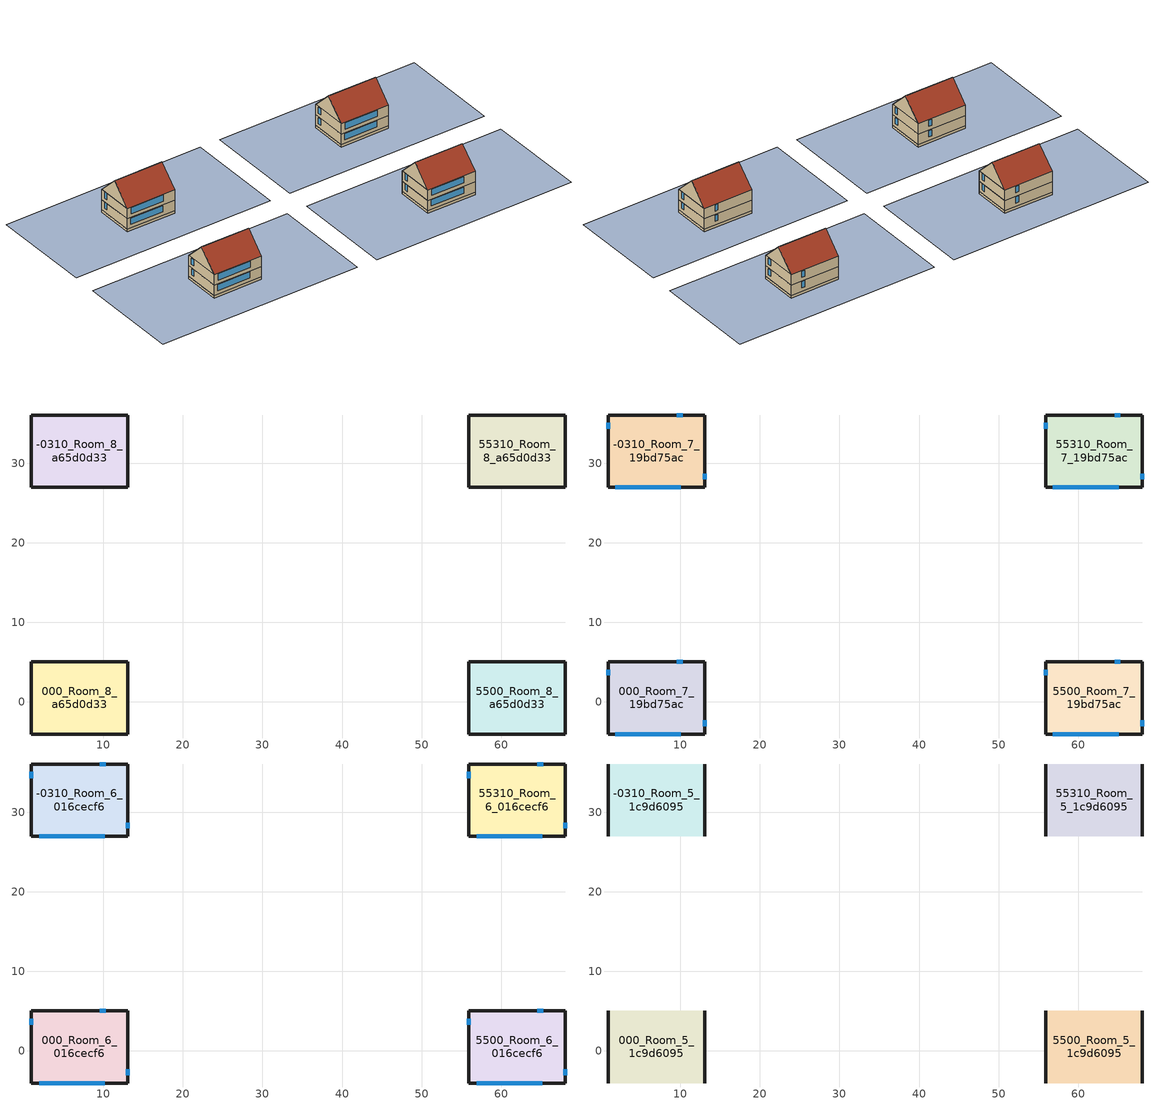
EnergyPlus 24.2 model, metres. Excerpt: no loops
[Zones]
-0310_Room_8_a65d0d33
 floor ground (Generic Ground Slab): 13.07,36.05 13.07,26.95 0.93,26.95 0.93,36.05 z0
 wall outside (Generic Exterior Wall): 0.93,36.05 0.93,26.95 13.07,26.95 13.07,36.05 0.93,36.05 z0:0.61
000_Room_8_a65d0d33
 floor ground (Generic Ground Slab): 13.07,5.05 13.07,-4.05 0.93,-4.05 0.93,5.05 z0
 wall outside (Generic Exterior Wall): 0.93,5.05 0.93,-4.05 13.07,-4.05 13.07,5.05 0.93,5.05 z0:0.61
5500_Room_8_a65d0d33
 floor ground (Generic Ground Slab): 68.07,5.05 68.07,-4.05 55.93,-4.05 55.93,5.05 z0
 wall outside (Generic Exterior Wall): 55.93,5.05 55.93,-4.05 68.07,-4.05 68.07,5.05 55.93,5.05 z0:0.61
55310_Room_8_a65d0d33
 floor ground (Generic Ground Slab): 68.07,36.05 68.07,26.95 55.93,26.95 55.93,36.05 z0
 wall outside (Generic Exterior Wall): 55.93,36.05 55.93,26.95 68.07,26.95 68.07,36.05 55.93,36.05 z0:0.61
-0310_Room_7_19bd75ac
 floor to -0310_Room_8_a65d0d33 (Generic Interior Floor): 13.07,36.05 13.07,26.95 0.93,26.95 0.93,36.05 z0.61
 wall outside (Generic Exterior Wall): 0.93,36.05 0.93,26.95 13.07,26.95 13.07,36.05 0.93,36.05 z0.61:3.2
 window (Generic Double Pane): 0.93,35.05 0.93,34.31 z1.52:3.04; 1.81,26.95 10.08,26.95 / 13.07,27.95 13.07,28.68 / 10.32,36.05 9.58,36.05 z1.52:3.05
000_Room_7_19bd75ac
 floor to 000_Room_8_a65d0d33 (Generic Interior Floor): 13.07,5.05 13.07,-4.05 0.93,-4.05 0.93,5.05 z0.61
 wall outside (Generic Exterior Wall): 0.93,5.05 0.93,-4.05 13.07,-4.05 13.07,5.05 0.93,5.05 z0.61:3.2
 window (Generic Double Pane): 0.93,4.05 0.93,3.31 z1.52:3.04; 1.81,-4.05 10.08,-4.05 / 13.07,-3.05 13.07,-2.32 / 10.32,5.05 9.58,5.05 z1.52:3.05
5500_Room_7_19bd75ac
 floor to 5500_Room_8_a65d0d33 (Generic Interior Floor): 68.07,5.05 68.07,-4.05 55.93,-4.05 55.93,5.05 z0.61
 wall outside (Generic Exterior Wall): 55.93,5.05 55.93,-4.05 68.07,-4.05 68.07,5.05 55.93,5.05 z0.61:3.2
 window (Generic Double Pane): 55.93,4.05 55.93,3.31 z1.52:3.04; 56.81,-4.05 65.08,-4.05 / 68.07,-3.05 68.07,-2.32 / 65.32,5.05 64.58,5.05 z1.52:3.05
55310_Room_7_19bd75ac
 floor to 55310_Room_8_a65d0d33 (Generic Interior Floor): 68.07,36.05 68.07,26.95 55.93,26.95 55.93,36.05 z0.61
 wall outside (Generic Exterior Wall): 55.93,36.05 55.93,26.95 68.07,26.95 68.07,36.05 55.93,36.05 z0.61:3.2
 window (Generic Double Pane): 55.93,35.05 55.93,34.31 z1.52:3.04; 56.81,26.95 65.08,26.95 / 68.07,27.95 68.07,28.68 / 65.32,36.05 64.58,36.05 z1.52:3.05
-0310_Room_6_016cecf6
 floor to -0310_Room_7_19bd75ac (Generic Interior Floor): 13.07,36.05 13.07,26.95 0.93,26.95 0.93,36.05 z3.2
 wall outside (Generic Exterior Wall): 13.07,36.05 0.93,36.05 0.93,26.95 13.07,26.95 13.07,36.05 z3.2:5.79
 window (Generic Double Pane): 10.32,36.05 9.57,36.05 / 0.93,35.05 0.93,34.28 / 1.93,26.95 10.19,26.95 / 13.07,27.95 13.07,28.67 z4.12:5.64
000_Room_6_016cecf6
 floor to 000_Room_7_19bd75ac (Generic Interior Floor): 13.07,5.05 13.07,-4.05 0.93,-4.05 0.93,5.05 z3.2
 wall outside (Generic Exterior Wall): 13.07,5.05 0.93,5.05 0.93,-4.05 13.07,-4.05 13.07,5.05 z3.2:5.79
 window (Generic Double Pane): 10.32,5.05 9.57,5.05 / 0.93,4.05 0.93,3.28 / 1.93,-4.05 10.19,-4.05 / 13.07,-3.05 13.07,-2.33 z4.12:5.64
5500_Room_6_016cecf6
 floor to 5500_Room_7_19bd75ac (Generic Interior Floor): 68.07,5.05 68.07,-4.05 55.93,-4.05 55.93,5.05 z3.2
 wall outside (Generic Exterior Wall): 68.07,5.05 55.93,5.05 55.93,-4.05 68.07,-4.05 68.07,5.05 z3.2:5.79
 window (Generic Double Pane): 65.32,5.05 64.57,5.05 / 55.93,4.05 55.93,3.28 / 56.93,-4.05 65.19,-4.05 / 68.07,-3.05 68.07,-2.33 z4.12:5.64
55310_Room_6_016cecf6
 floor to 55310_Room_7_19bd75ac (Generic Interior Floor): 68.07,36.05 68.07,26.95 55.93,26.95 55.93,36.05 z3.2
 wall outside (Generic Exterior Wall): 68.07,36.05 55.93,36.05 55.93,26.95 68.07,26.95 68.07,36.05 z3.2:5.79
 window (Generic Double Pane): 65.32,36.05 64.57,36.05 / 55.93,35.05 55.93,34.28 / 56.93,26.95 65.19,26.95 / 68.07,27.95 68.07,28.67 z4.12:5.64
-0310_Room_5_1c9d6095
 floor to -0310_Room_6_016cecf6 (Generic Interior Floor): 13.07,36.05 13.07,26.95 0.93,26.95 0.93,36.05 z5.79
 wall outside (Generic Exterior Wall): 13.07,31.5,10.34 13.07,26.95,5.79 13.07,36.05,5.79; 0.93,31.5,10.34 0.93,36.05,5.79 0.93,26.95,5.79
 roof outside (Generic Roof): 0.93,31.5,10.34 0.93,26.95,5.79 13.07,26.95,5.79 13.07,31.5,10.34; 13.07,31.5,10.34 13.07,36.05,5.79 0.93,36.05,5.79 0.93,31.5,10.34
000_Room_5_1c9d6095
 floor to 000_Room_6_016cecf6 (Generic Interior Floor): 13.07,5.05 13.07,-4.05 0.93,-4.05 0.93,5.05 z5.79
 wall outside (Generic Exterior Wall): 13.07,0.5,10.34 13.07,-4.05,5.79 13.07,5.05,5.79; 0.93,0.5,10.34 0.93,5.05,5.79 0.93,-4.05,5.79
 roof outside (Generic Roof): 0.93,0.5,10.34 0.93,-4.05,5.79 13.07,-4.05,5.79 13.07,0.5,10.34; 13.07,0.5,10.34 13.07,5.05,5.79 0.93,5.05,5.79 0.93,0.5,10.34
5500_Room_5_1c9d6095
 floor to 5500_Room_6_016cecf6 (Generic Interior Floor): 68.07,5.05 68.07,-4.05 55.93,-4.05 55.93,5.05 z5.79
 wall outside (Generic Exterior Wall): 68.07,0.5,10.34 68.07,-4.05,5.79 68.07,5.05,5.79; 55.93,0.5,10.34 55.93,5.05,5.79 55.93,-4.05,5.79
 roof outside (Generic Roof): 55.93,0.5,10.34 55.93,-4.05,5.79 68.07,-4.05,5.79 68.07,0.5,10.34; 68.07,0.5,10.34 68.07,5.05,5.79 55.93,5.05,5.79 55.93,0.5,10.34
55310_Room_5_1c9d6095
 floor to 55310_Room_6_016cecf6 (Generic Interior Floor): 68.07,36.05 68.07,26.95 55.93,26.95 55.93,36.05 z5.79
 wall outside (Generic Exterior Wall): 68.07,31.5,10.34 68.07,26.95,5.79 68.07,36.05,5.79; 55.93,31.5,10.34 55.93,36.05,5.79 55.93,26.95,5.79
 roof outside (Generic Roof): 55.93,31.5,10.34 55.93,26.95,5.79 68.07,26.95,5.79 68.07,31.5,10.34; 68.07,31.5,10.34 68.07,36.05,5.79 55.93,36.05,5.79 55.93,31.5,10.34
shading: 12.57,5.05 10.82,5.05 / 67.57,5.05 65.82,5.05 / 67.57,36.05 65.82,36.05 / 12.57,36.05 10.82,36.05 z0.61:2.74; 55.93,31.5,10.34 55.93,26.95,5.79 68.07,26.95,5.79; 0.93,0.5,10.34 13.07,-4.05,5.79 13.07,0.5,10.34; -18,44 -18,19 32,19 32,44 z0; 0.93,31.5,10.34 13.07,26.95,5.79 13.07,31.5,10.34; 55.93,31.5,10.34 68.07,26.95,5.79 68.07,31.5,10.34; 55.93,0.5,10.34 68.07,-4.05,5.79 68.07,0.5,10.34; 0.93,0.5,10.34 0.93,-4.05,5.79 13.07,-4.05,5.79; 0.93,31.5,10.34 0.93,26.95,5.79 13.07,26.95,5.79; 37,44 37,19 87,19 87,44 z0; 55.93,0.5,10.34 55.93,-4.05,5.79 68.07,-4.05,5.79; 37,13 37,-12 87,-12 87,13 z0; -18,13 -18,-12 32,-12 32,13 z0
[Building]
NUs_RC0: North Axis {deg}=0; Terrain=City; Solar Distribution=FullExteriorWithReflections
[Site:Location]
Site 1: Latitude {deg}=0; Longitude {deg}=0; Time Zone {hr}=0; Elevation {m}=0
[Site:WaterMainsTemperature]
Calculation Method=CorrelationFromWeatherFile
[SizingPeriod:DesignDay] Day of Month=21; Dry-Bulb Temperature Range Modifier Type=DefaultMultipliers; Barometric Pressure {Pa}=100893; Rain Indicator=No; Snow Indicator=No; Daylight Saving Time Indicator=No; Begin Environment Reset Mode=FullResetAtBeginEnvironment
Name | Month | Day Type | Maximum Dry-Bulb Temperature {C} | Daily Dry-Bulb Temperature Range {deltaC} | Humidity Condition Type | Wetbulb or DewPoint at Maximum Dry-Bulb {C} | Wind Speed {m/s} | Wind Direction {deg} | Solar Model Indicator | Enthalpy at Maximum Dry-Bulb {J/kg} | Sky Clearness
Montreal Intl AP Ann Clg .4% Condns DB=>MWB | 7 | SummerDesignDay | 30.3 | 10.1 | Wetbulb | 22.1 | 5.4 | 230 | ASHRAETau2017
Montreal Intl AP Ann Clg .4% Condns DP=>MDB | 7 | SummerDesignDay | 26.1 | 8.8 | Dewpoint | 21.8 | 5.4 | 230 | ASHRAETau2017
Montreal Intl AP Ann Clg .4% Condns Enth=>MDB | 7 | SummerDesignDay | 28.1 | 8.8 | Enthalpy |  | 5.4 | 230 | ASHRAETau2017 | 70000
Montreal Intl AP Ann Clg .4% Condns WB=>MDB | 7 | SummerDesignDay | 28.2 | 8.8 | Wetbulb | 23.4 | 5.4 | 230 | ASHRAETau2017
Montreal Intl AP Ann Htg 99.6% Condns DB | 1 | WinterDesignDay | -22.9 | 0 | Wetbulb | -22.9 | 4.3 | 260 | ASHRAEClearSky |  | 0
Montreal Intl AP Ann Htg Wind 99.6% Condns WS=>MCDB | 1 | WinterDesignDay | -3.7 | 0 | Wetbulb | -3.7 | 13.3 | 260 | ASHRAEClearSky |  | 0
Montreal Intl AP Ann Hum_n 99.6% Condns DP=>MCDB | 1 | WinterDesignDay | -22.1 | 0 | Dewpoint | -29.5 | 4.3 | 260 | ASHRAEClearSky |  | 0
Montreal Intl AP April .4% Condns DB=>MCWB | 4 | SummerDesignDay | 24.2 | 9.2 | Wetbulb | 15.7 | 4.7 | 230 | ASHRAETau2017
Montreal Intl AP April .4% Condns WB=>MCDB | 4 | SummerDesignDay | 22.5 | 9.2 | Wetbulb | 16.8 | 4.7 | 230 | ASHRAETau2017
Montreal Intl AP August .4% Condns DB=>MCWB | 8 | SummerDesignDay | 31.4 | 8.9 | Wetbulb | 22.9 | 3.6 | 230 | ASHRAETau2017
Montreal Intl AP August .4% Condns WB=>MCDB | 8 | SummerDesignDay | 29.8 | 8.9 | Wetbulb | 24.1 | 3.6 | 230 | ASHRAETau2017
Montreal Intl AP December .4% Condns DB=>MCWB | 12 | SummerDesignDay | 10.7 | 6.5 | Wetbulb | 9.3 | 4.5 | 230 | ASHRAETau2017
Montreal Intl AP December .4% Condns WB=>MCDB | 12 | SummerDesignDay | 10.6 | 6.5 | Wetbulb | 9.4 | 4.5 | 230 | ASHRAETau2017
Montreal Intl AP February .4% Condns DB=>MCWB | 2 | SummerDesignDay | 7.2 | 7.9 | Wetbulb | 4.9 | 4.6 | 230 | ASHRAETau2017
Montreal Intl AP February .4% Condns WB=>MCDB | 2 | SummerDesignDay | 7.1 | 7.9 | Wetbulb | 5.6 | 4.6 | 230 | ASHRAETau2017
Montreal Intl AP January .4% Condns DB=>MCWB | 1 | SummerDesignDay | 8 | 7.6 | Wetbulb | 7.3 | 4.7 | 230 | ASHRAETau2017
Montreal Intl AP January .4% Condns WB=>MCDB | 1 | SummerDesignDay | 7.8 | 7.6 | Wetbulb | 7.3 | 4.7 | 230 | ASHRAETau2017
Montreal Intl AP July .4% Condns DB=>MCWB | 7 | SummerDesignDay | 32.3 | 8.8 | Wetbulb | 23.5 | 3.8 | 230 | ASHRAETau2017
Montreal Intl AP July .4% Condns WB=>MCDB | 7 | SummerDesignDay | 30.8 | 8.8 | Wetbulb | 25.1 | 3.8 | 230 | ASHRAETau2017
Montreal Intl AP June .4% Condns DB=>MCWB | 6 | SummerDesignDay | 31.6 | 9.2 | Wetbulb | 22.7 | 3.9 | 230 | ASHRAETau2017
Montreal Intl AP June .4% Condns WB=>MCDB | 6 | SummerDesignDay | 29.5 | 9.2 | Wetbulb | 24.1 | 3.9 | 230 | ASHRAETau2017
Montreal Intl AP March .4% Condns DB=>MCWB | 3 | SummerDesignDay | 15.6 | 7.9 | Wetbulb | 9.8 | 4.5 | 230 | ASHRAETau2017
Montreal Intl AP March .4% Condns WB=>MCDB | 3 | SummerDesignDay | 14.6 | 7.9 | Wetbulb | 11.7 | 4.5 | 230 | ASHRAETau2017
Montreal Intl AP May .4% Condns DB=>MCWB | 5 | SummerDesignDay | 29 | 9.9 | Wetbulb | 19 | 4.3 | 230 | ASHRAETau2017
Montreal Intl AP May .4% Condns WB=>MCDB | 5 | SummerDesignDay | 26.8 | 9.9 | Wetbulb | 21 | 4.3 | 230 | ASHRAETau2017
Montreal Intl AP November .4% Condns DB=>MCWB | 11 | SummerDesignDay | 16.7 | 6.8 | Wetbulb | 13.7 | 4.4 | 230 | ASHRAETau2017
Montreal Intl AP November .4% Condns WB=>MCDB | 11 | SummerDesignDay | 15.9 | 6.8 | Wetbulb | 14.5 | 4.4 | 230 | ASHRAETau2017
Montreal Intl AP October .4% Condns DB=>MCWB | 10 | SummerDesignDay | 23.8 | 7.7 | Wetbulb | 17.5 | 4.2 | 230 | ASHRAETau2017
Montreal Intl AP October .4% Condns WB=>MCDB | 10 | SummerDesignDay | 22.5 | 7.7 | Wetbulb | 19.2 | 4.2 | 230 | ASHRAETau2017
Montreal Intl AP September .4% Condns DB=>MCWB | 9 | SummerDesignDay | 30.3 | 9.1 | Wetbulb | 22.4 | 3.7 | 230 | ASHRAETau2017
Montreal Intl AP September .4% Condns WB=>MCDB | 9 | SummerDesignDay | 27.9 | 9.1 | Wetbulb | 23.3 | 3.7 | 230 | ASHRAETau2017
[Material] Thermal Absorptance=0.9
Name | Roughness | Thickness {m} | Conductivity {W/m-K} | Density {kg/m3} | Specific Heat {J/kg-K} | Solar Absorptance | Visible Absorptance
Generic 50mm Insulation | MediumRough | 0.05 | 0.03 | 43 | 1210 | 0.7 | 0.7
Generic Acoustic Tile | MediumSmooth | 0.02 | 0.06 | 368 | 590 | 0.2 | 0.2
Generic Brick | MediumRough | 0.1 | 0.9 | 1920 | 790 | 0.65 | 0.65
Generic Ceiling Air Gap | Smooth | 0.1 | 0.556 | 1.28 | 1000 | 0.7 | 0.7
Generic Gypsum Board | MediumSmooth | 0.0127 | 0.16 | 800 | 1090 | 0.5 | 0.5
Generic HW Concrete | MediumRough | 0.2 | 1.95 | 2240 | 900 | 0.8 | 0.8
Generic LW Concrete | MediumRough | 0.1 | 0.53 | 1280 | 840 | 0.8 | 0.8
Generic Roof Membrane | MediumRough | 0.01 | 0.16 | 1120 | 1460 | 0.65 | 0.65
Generic Wall Air Gap | Smooth | 0.1 | 0.667 | 1.28 | 1000 | 0.7 | 0.7
Std Wood 6inch | MediumSmooth | 0.15 | 0.12 | 540 | 1210 | 0.7 | 0.7
[WindowMaterial:Gas]
Generic Window Air Gap: Gas Type=Air; Thickness {m}=0.0127
[WindowMaterial:Glazing] Optical Data Type=SpectralAverage; Thickness {m}=0.006; Infrared Transmittance at Normal Incidence=0; Front Side Infrared Hemispherical Emissivity=0.84; Conductivity {W/m-K}=1; Dirt Correction Factor for Solar and Visible Transmittance=1; Solar Diffusing=No
Name | Solar Transmittance at Normal Incidence | Front Side Solar Reflectance at Normal Incidence | Back Side Solar Reflectance at Normal Incidence | Visible Transmittance at Normal Incidence | Front Side Visible Reflectance at Normal Incidence | Back Side Visible Reflectance at Normal Incidence | Back Side Infrared Hemispherical Emissivity
Generic Clear Glass | 0.77 | 0.07 | 0.07 | 0.88 | 0.08 | 0.08 | 0.84
Generic Low-e Glass | 0.45 | 0.36 | 0.36 | 0.71 | 0.21 | 0.21 | 0.047
[Construction]
Generic Double Pane: Generic Low-e Glass, Generic Window Air Gap, Generic Clear Glass
Generic Exterior Wall: Generic Brick, Generic LW Concrete, Generic 50mm Insulation, Generic Wall Air Gap, Generic Gypsum Board
Generic Ground Slab: Generic 50mm Insulation, Generic HW Concrete
Generic Interior Floor: Generic Acoustic Tile, Generic Ceiling Air Gap, Generic LW Concrete
Generic Roof: Generic Roof Membrane, Generic 50mm Insulation, Generic LW Concrete, Generic Ceiling Air Gap, Generic Acoustic Tile
InteriorFurnishings: Std Wood 6inch
[ShadingProperty:Reflectance] Diffuse Solar Reflectance of Unglazed Part of Shading Surface=0.3; Diffuse Visible Reflectance of Unglazed Part of Shading Surface=0.3; Fraction of Shading Surface That Is Glazed=0
Name | Shading Surface
 | Door_1205e552
 | Door_63f57c42
 | Door_ab17cdcb
 | Door_eff22a41
[Zone] Multiplier=1
Name | Ceiling Height {m} | Volume {m3} | Part of Total Floor Area
-0310_Room_5_1c9d6095; 000_Room_5_1c9d6095; 5500_Room_5_1c9d6095; 55310_Room_5_1c9d6095 | 4.54991 | 251.175 | No
-0310_Room_6_016cecf6; -0310_Room_7_19bd75ac; 000_Room_6_016cecf6; 000_Room_7_19bd75ac; 5500_Room_6_016cecf6; 5500_Room_7_19bd75ac; 55310_Room_6_016cecf6; 55310_Room_7_19bd75ac | 2.59146 | 286.121 | Yes
-0310_Room_8_a65d0d33; 000_Room_8_a65d0d33; 5500_Room_8_a65d0d33; 55310_Room_8_a65d0d33 | 0.609756 | 67.3225 | No
[Space]
Name | Zone | Volume {m3} | Space Type
-0310_Room_5_1c9d6095_Space | -0310_Room_5_1c9d6095 | 251.175
-0310_Room_6_016cecf6_Space | -0310_Room_6_016cecf6 | 286.121 | ProgramType_5ef08215
-0310_Room_7_19bd75ac_Space | -0310_Room_7_19bd75ac | 286.121 | ProgramType_5ef08215
-0310_Room_8_a65d0d33_Space | -0310_Room_8_a65d0d33 | 67.3225
000_Room_5_1c9d6095_Space | 000_Room_5_1c9d6095 | 251.175
000_Room_6_016cecf6_Space | 000_Room_6_016cecf6 | 286.121 | ProgramType_5ef08215
000_Room_7_19bd75ac_Space | 000_Room_7_19bd75ac | 286.121 | ProgramType_5ef08215
000_Room_8_a65d0d33_Space | 000_Room_8_a65d0d33 | 67.3225
5500_Room_5_1c9d6095_Space | 5500_Room_5_1c9d6095 | 251.175
5500_Room_6_016cecf6_Space | 5500_Room_6_016cecf6 | 286.121 | ProgramType_5ef08215
5500_Room_7_19bd75ac_Space | 5500_Room_7_19bd75ac | 286.121 | ProgramType_5ef08215
5500_Room_8_a65d0d33_Space | 5500_Room_8_a65d0d33 | 67.3225
55310_Room_5_1c9d6095_Space | 55310_Room_5_1c9d6095 | 251.175
55310_Room_6_016cecf6_Space | 55310_Room_6_016cecf6 | 286.121 | ProgramType_5ef08215
55310_Room_7_19bd75ac_Space | 55310_Room_7_19bd75ac | 286.121 | ProgramType_5ef08215
55310_Room_8_a65d0d33_Space | 55310_Room_8_a65d0d33 | 67.3225
[OtherEquipment] Fuel Type=Electricity; Schedule=ExteriorLight; Design Level Calculation Method=EquipmentLevel; Design Level {W}=47.3411; Fraction Latent=0; Fraction Radiant=0; Fraction Lost=0
Name | Zone or ZoneList or Space or SpaceList
Process_daa47cf0..Room_5_1c9d6095..-0310_Room_5_1c9d6095 | -0310_Room_5_1c9d6095_Space
Process_05d4eba9..Room_6_016cecf6..-0310_Room_6_016cecf6 | -0310_Room_6_016cecf6_Space
Process_25249c6c..Room_7_19bd75ac..-0310_Room_7_19bd75ac | -0310_Room_7_19bd75ac_Space
Process_8f90badd..Room_8_a65d0d33..-0310_Room_8_a65d0d33 | -0310_Room_8_a65d0d33_Space
Process_daa47cf0..Room_5_1c9d6095..000_Room_5_1c9d6095 | 000_Room_5_1c9d6095_Space
Process_05d4eba9..Room_6_016cecf6..000_Room_6_016cecf6 | 000_Room_6_016cecf6_Space
Process_25249c6c..Room_7_19bd75ac..000_Room_7_19bd75ac | 000_Room_7_19bd75ac_Space
Process_8f90badd..Room_8_a65d0d33..000_Room_8_a65d0d33 | 000_Room_8_a65d0d33_Space
Process_daa47cf0..Room_5_1c9d6095..5500_Room_5_1c9d6095 | 5500_Room_5_1c9d6095_Space
Process_05d4eba9..Room_6_016cecf6..5500_Room_6_016cecf6 | 5500_Room_6_016cecf6_Space
Process_25249c6c..Room_7_19bd75ac..5500_Room_7_19bd75ac | 5500_Room_7_19bd75ac_Space
Process_8f90badd..Room_8_a65d0d33..5500_Room_8_a65d0d33 | 5500_Room_8_a65d0d33_Space
Process_daa47cf0..Room_5_1c9d6095..55310_Room_5_1c9d6095 | 55310_Room_5_1c9d6095_Space
Process_05d4eba9..Room_6_016cecf6..55310_Room_6_016cecf6 | 55310_Room_6_016cecf6_Space
Process_25249c6c..Room_7_19bd75ac..55310_Room_7_19bd75ac | 55310_Room_7_19bd75ac_Space
Process_8f90badd..Room_8_a65d0d33..55310_Room_8_a65d0d33 | 55310_Room_8_a65d0d33_Space
[ZoneInfiltration:DesignFlowRate] Schedule=Always On; Design Flow Rate Calculation Method=Flow/ExteriorArea; Constant Term Coefficient=1; Temperature Term Coefficient=0; Velocity Term Coefficient=0
Name | Zone or ZoneList or Space or SpaceList | Flow Rate per Exterior Surface Area {m3/s-m2}
Infiltration_3b73e017..-0310_Room_5_1c9d6095 | -0310_Room_5_1c9d6095_Space | 0.0001
Infiltration_1932ffad | ProgramType_5ef08215 | 7.22208e-05
Infiltration_475a22ba..-0310_Room_8_a65d0d33 | -0310_Room_8_a65d0d33_Space | 7.2e-05
Infiltration_3b73e017..000_Room_5_1c9d6095 | 000_Room_5_1c9d6095_Space | 0.0001
Infiltration_475a22ba..000_Room_8_a65d0d33 | 000_Room_8_a65d0d33_Space | 7.2e-05
Infiltration_3b73e017..5500_Room_5_1c9d6095 | 5500_Room_5_1c9d6095_Space | 0.0001
Infiltration_475a22ba..5500_Room_8_a65d0d33 | 5500_Room_8_a65d0d33_Space | 7.2e-05
Infiltration_3b73e017..55310_Room_5_1c9d6095 | 55310_Room_5_1c9d6095_Space | 0.0001
Infiltration_475a22ba..55310_Room_8_a65d0d33 | 55310_Room_8_a65d0d33_Space | 7.2e-05
[SpaceList]
ProgramType_5ef08215: 000_Room_6_016cecf6_Space, 55310_Room_6_016cecf6_Space, 000_Room_7_19bd75ac_Space, -0310_Room_6_016cecf6_Space, -0310_Room_7_19bd75ac_Space, 5500_Room_6_016cecf6_Space, 5500_Room_7_19bd75ac_Space, 55310_Room_7_19bd75ac_Space
[Lights]
MidriseApartment Apartment Light: Zone or ZoneList or Space or SpaceList=ProgramType_5ef08215; Schedule=MidriseApartment Apartment Light; Design Level Calculation Method=Watts/Area; Watts per Floor Area {W/m2}=0.98; Return Air Fraction=0; Fraction Radiant=0.2; Fraction Visible=0.6; Fraction Replaceable=1
[People]
People_ee5f054d: Zone or ZoneList or Space or SpaceList=ProgramType_5ef08215; Number of People Schedule=17_OccupancyDay; Number of People Calculation Method=People/Area; People per Floor Area {person/m2}=0.0271717; Fraction Radiant=0.3; Activity Level Schedule=DEER Activity 117W/person
[ElectricEquipment]
Equipment_1be94bf5: Zone or ZoneList or Space or SpaceList=ProgramType_5ef08215; Schedule=INTERMITTENT; Design Level Calculation Method=Watts/Area; Watts per Floor Area {W/m2}=4.52862; Fraction Latent=0; Fraction Radiant=0.3; Fraction Lost=0
[InternalMass] Construction=InteriorFurnishings; Surface Area {m2}=9.895
Name | Zone or ZoneList | Space or SpaceList
Internal Mass 3::-0310_Room_6_016cecf6 | -0310_Room_6_016cecf6 | -0310_Room_6_016cecf6_Space
Internal Mass 4::-0310_Room_7_19bd75ac | -0310_Room_7_19bd75ac | -0310_Room_7_19bd75ac_Space
Internal Mass 3::000_Room_6_016cecf6 | 000_Room_6_016cecf6 | 000_Room_6_016cecf6_Space
Internal Mass 4::000_Room_7_19bd75ac | 000_Room_7_19bd75ac | 000_Room_7_19bd75ac_Space
Internal Mass 3::5500_Room_6_016cecf6 | 5500_Room_6_016cecf6 | 5500_Room_6_016cecf6_Space
Internal Mass 4::5500_Room_7_19bd75ac | 5500_Room_7_19bd75ac | 5500_Room_7_19bd75ac_Space
Internal Mass 3::55310_Room_6_016cecf6 | 55310_Room_6_016cecf6 | 55310_Room_6_016cecf6_Space
Internal Mass 4::55310_Room_7_19bd75ac | 55310_Room_7_19bd75ac | 55310_Room_7_19bd75ac_Space
[ZoneVentilation:WindandStackOpenArea] Opening Area Fraction Schedule=VentingSched; Opening Effectiveness=0; Discharge Coefficient for Opening=0.45; Minimum Indoor Temperature {C}=23; Maximum Indoor Temperature {C}=25; Delta Temperature {deltaC}=0.5; Minimum Outdoor Temperature {C}=-32; Maximum Outdoor Temperature {C}=33; Maximum Wind Speed {m/s}=40
Name | Zone or Space | Opening Area {m2} | Effective Angle {deg} | Height Difference {m}
-0310_Aperture_2277c6f9_Opening | -0310_Room_6_016cecf6 | 0.461705 | 0 | 1.52439
-0310_Aperture_b5bbc7c3_Opening | -0310_Room_6_016cecf6 | 0.467802 | 270 | 1.52439
-0310_Aperture_a1effa7d_Opening | -0310_Room_6_016cecf6 | 5.03488 | 180 | 1.52439
-0310_Aperture_1497ae42_Opening | -0310_Room_6_016cecf6 | 0.440085 | 90 | 1.52439
-0310_Aperture_255a28b1_Opening | -0310_Room_7_19bd75ac | 0.450724 | 270 | 1.5201
-0310_Aperture_0537d29a_Opening | -0310_Room_7_19bd75ac | 5.04097 | 180 | 1.52439
-0310_Aperture_d3722bd6_Opening | -0310_Room_7_19bd75ac | 0.447965 | 90 | 1.52439
-0310_Aperture_5cc322c9_Opening | -0310_Room_7_19bd75ac | 0.455607 | 0 | 1.52439
000_Aperture_2277c6f9_Opening | 000_Room_6_016cecf6 | 0.461705 | 0 | 1.52439
000_Aperture_b5bbc7c3_Opening | 000_Room_6_016cecf6 | 0.467802 | 270 | 1.52439
000_Aperture_a1effa7d_Opening | 000_Room_6_016cecf6 | 5.03488 | 180 | 1.52439
000_Aperture_1497ae42_Opening | 000_Room_6_016cecf6 | 0.440085 | 90 | 1.52439
000_Aperture_255a28b1_Opening | 000_Room_7_19bd75ac | 0.450724 | 270 | 1.5201
000_Aperture_0537d29a_Opening | 000_Room_7_19bd75ac | 5.04097 | 180 | 1.52439
000_Aperture_d3722bd6_Opening | 000_Room_7_19bd75ac | 0.447965 | 90 | 1.52439
000_Aperture_5cc322c9_Opening | 000_Room_7_19bd75ac | 0.455607 | 0 | 1.52439
5500_Aperture_2277c6f9_Opening | 5500_Room_6_016cecf6 | 0.461705 | 0 | 1.52439
5500_Aperture_b5bbc7c3_Opening | 5500_Room_6_016cecf6 | 0.467802 | 270 | 1.52439
5500_Aperture_a1effa7d_Opening | 5500_Room_6_016cecf6 | 5.03488 | 180 | 1.52439
5500_Aperture_1497ae42_Opening | 5500_Room_6_016cecf6 | 0.440085 | 90 | 1.52439
5500_Aperture_255a28b1_Opening | 5500_Room_7_19bd75ac | 0.450724 | 270 | 1.5201
5500_Aperture_0537d29a_Opening | 5500_Room_7_19bd75ac | 5.04097 | 180 | 1.52439
5500_Aperture_d3722bd6_Opening | 5500_Room_7_19bd75ac | 0.447965 | 90 | 1.52439
5500_Aperture_5cc322c9_Opening | 5500_Room_7_19bd75ac | 0.455607 | 0 | 1.52439
55310_Aperture_2277c6f9_Opening | 55310_Room_6_016cecf6 | 0.461705 | 0 | 1.52439
55310_Aperture_b5bbc7c3_Opening | 55310_Room_6_016cecf6 | 0.467802 | 270 | 1.52439
55310_Aperture_a1effa7d_Opening | 55310_Room_6_016cecf6 | 5.03488 | 180 | 1.52439
55310_Aperture_1497ae42_Opening | 55310_Room_6_016cecf6 | 0.440085 | 90 | 1.52439
55310_Aperture_255a28b1_Opening | 55310_Room_7_19bd75ac | 0.450724 | 270 | 1.5201
55310_Aperture_0537d29a_Opening | 55310_Room_7_19bd75ac | 5.04097 | 180 | 1.52439
55310_Aperture_d3722bd6_Opening | 55310_Room_7_19bd75ac | 0.447965 | 90 | 1.52439
55310_Aperture_5cc322c9_Opening | 55310_Room_7_19bd75ac | 0.455607 | 0 | 1.52439
[AvailabilityManager:NightCycle] Applicability Schedule=Always On Discrete; Fan Schedule=Building HVAC Always Available; Control Type=CycleOnAny; Thermostat Tolerance {deltaC}=1; Cycling Run Time Control Type=FixedRunTime; Cycling Run Time {s}=1800
Availability Manager Night Cycle 1; Availability Manager Night Cycle 2; Availability Manager Night Cycle 3; Availability Manager Night Cycle 4; Availability Manager Night Cycle 5; Availability Manager Night Cycle 6; Availability Manager Night Cycle 7; Availability Manager Night Cycle 8
[Generator:PVWatts] DC System Capacity {W}=7280; Module Type=Standard; Array Type=FixedOpenRack; System Losses=0.1; Array Geometry Type=Surface; Ground Coverage Ratio=0.4
Name | Surface
Photovoltaic Array 17..Shade_87c528f7 | Shade_87c528f7
Photovoltaic Array 17..Shade_410c6bcd | Shade_410c6bcd
Photovoltaic Array 17..Shade_903f73fe | Shade_903f73fe
Photovoltaic Array 17..Shade_7ca4c389 | Shade_7ca4c389
Photovoltaic Array 17..Shade_a5d481ae | Shade_a5d481ae
Photovoltaic Array 17..Shade_2054881a | Shade_2054881a
Photovoltaic Array 17..Shade_8987c087 | Shade_8987c087
Photovoltaic Array 17..Shade_c1828906 | Shade_c1828906
[ElectricLoadCenter:Inverter:PVWatts]
Electric Load Center Inverter PVWatts 1: DC to AC Size Ratio=1.1; Inverter Efficiency=0.96
[ElectricLoadCenter:Distribution]
Model Load Center Distribution: Generator List=Model Load Center Distribution Generators; Generator Operation Scheme Type=Baseload; Electrical Buss Type=DirectCurrentWithInverter; Inverter=Electric Load Center Inverter PVWatts 1
[ElectricLoadCenter:Generators]
Model Load Center Distribution Generators: Generator Name 1=Photovoltaic Array 17..Shade_87c528f7; Generator Object Type 1=Generator:PVWatts; Generator Rated Electric Power Output 1 {W}=7280; Generator Name 2=Photovoltaic Array 17..Shade_410c6bcd; Generator Object Type 2=Generator:PVWatts; Generator Rated Electric Power Output 2 {W}=7280; Generator Name 3=Photovoltaic Array 17..Shade_903f73fe; Generator Object Type 3=Generator:PVWatts; Generator Rated Electric Power Output 3 {W}=7280; Generator Name 4=Photovoltaic Array 17..Shade_7ca4c389; Generator Object Type 4=Generator:PVWatts; Generator Rated Electric Power Output 4 {W}=7280; Generator Name 5=Photovoltaic Array 17..Shade_a5d481ae; Generator Object Type 5=Generator:PVWatts; Generator Rated Electric Power Output 5 {W}=7280; Generator Name 6=Photovoltaic Array 17..Shade_2054881a; Generator Object Type 6=Generator:PVWatts; Generator Rated Electric Power Output 6 {W}=7280; Generator Name 7=Photovoltaic Array 17..Shade_8987c087; Generator Object Type 7=Generator:PVWatts; Generator Rated Electric Power Output 7 {W}=7280; Generator Name 8=Photovoltaic Array 17..Shade_c1828906; Generator Object Type 8=Generator:PVWatts; Generator Rated Electric Power Output 8 {W}=7280
[Schedule:Day:Interval]
ExteriorLight_Sunday; {7f1b25da-0e54-417e-a6e5-0f14d6123a6d}; {56cf4e4b-6e41-404b-8f7b-d70852b2029e}; {c7e4533c-00a8-4659-b538-770fabb8fa86}: No, 18:00, 0, 24:00, 1
MidriseApartment Apartment Light_Default; {b40c8870-9635-4b1b-885f-8dd532f50794}; {c15a7d4d-dd4b-45d7-89a1-5e1f8665a47b}: No, 04:00, 0.067, 05:00, 0.187, 06:00, 0.394, 07:00, 0.44, 08:00, 0.393, 09:00, 0.172, 15:00, 0.119, 16:00, 0.206, 17:00, 0.439, 18:00, 0.616, 19:00, 0.829, 20:00, 0.986, 21:00, 1, 22:00, 0.692, 23:00, 0.384, 24:00, 0.16
17_OccupancyDay_Sunday; {4da7ecfc-b172-4fc9-8d4e-af45db05d701}; {2b4d548b-f482-46df-90cf-7e533dbf93a9}; {d044e7b0-7d96-4dbf-9d7e-260d56e59dfc}: No, 07:00, 1, 08:00, 0.88, 09:00, 0.4, 12:00, 0.25, 14:00, 0.26, 15:00, 0.25, 16:00, 0.26, 17:00, 0.29, 18:00, 0.55, 21:00, 0.89, 24:00, 1
DEER Activity 117W/person_Default; {d0dc3ebf-3c7a-4f2e-bf9c-02939637aceb}; {25a3f61c-29be-46fb-b43c-f7dc0ee7ae9d}: No, 24:00, 117
INTERMITTENT_Day Schedule: No, 08:00, 0, 18:00, 1, 24:00, 0
noSummer_Day Schedule: No, 24:00, 0
{34889428-c3f1-4c43-815d-589e2b8e0ed7}; Always On_Day Schedule; Schedule Day 1: No, 24:00, 1
[Schedule:Week:Daily]
ExteriorLight Week Rule - Jan1-Dec31: ExteriorLight_Sunday, ExteriorLight_Sunday, ExteriorLight_Sunday, ExteriorLight_Sunday, ExteriorLight_Sunday, ExteriorLight_Sunday, ExteriorLight_Sunday, {c7e4533c-00a8-4659-b538-770fabb8fa86}, {7f1b25da-0e54-417e-a6e5-0f14d6123a6d}, {56cf4e4b-6e41-404b-8f7b-d70852b2029e}, ExteriorLight_Sunday, ExteriorLight_Sunday
MidriseApartment Apartment Light Week Rule - Jan1-Dec31: MidriseApartment Apartment Light_Default, MidriseApartment Apartment Light_Default, MidriseApartment Apartment Light_Default, MidriseApartment Apartment Light_Default, MidriseApartment Apartment Light_Default, MidriseApartment Apartment Light_Default, MidriseApartment Apartment Light_Default, MidriseApartment Apartment Light_Default, {b40c8870-9635-4b1b-885f-8dd532f50794}, {c15a7d4d-dd4b-45d7-89a1-5e1f8665a47b}, MidriseApartment Apartment Light_Default, MidriseApartment Apartment Light_Default
17_OccupancyDay Week Rule - Jan1-Dec31: 17_OccupancyDay_Sunday, 17_OccupancyDay_Sunday, 17_OccupancyDay_Sunday, 17_OccupancyDay_Sunday, 17_OccupancyDay_Sunday, 17_OccupancyDay_Sunday, 17_OccupancyDay_Sunday, {d044e7b0-7d96-4dbf-9d7e-260d56e59dfc}, {4da7ecfc-b172-4fc9-8d4e-af45db05d701}, {2b4d548b-f482-46df-90cf-7e533dbf93a9}, 17_OccupancyDay_Sunday, 17_OccupancyDay_Sunday
DEER Activity 117W/person Week Rule - Jan1-Dec31: DEER Activity 117W/person_Default, DEER Activity 117W/person_Default, DEER Activity 117W/person_Default, DEER Activity 117W/person_Default, DEER Activity 117W/person_Default, DEER Activity 117W/person_Default, DEER Activity 117W/person_Default, DEER Activity 117W/person_Default, {d0dc3ebf-3c7a-4f2e-bf9c-02939637aceb}, {25a3f61c-29be-46fb-b43c-f7dc0ee7ae9d}, DEER Activity 117W/person_Default, DEER Activity 117W/person_Default
INTERMITTENT Week Rule - Jan1-Dec31: INTERMITTENT_Day Schedule, INTERMITTENT_Day Schedule, INTERMITTENT_Day Schedule, INTERMITTENT_Day Schedule, INTERMITTENT_Day Schedule, INTERMITTENT_Day Schedule, INTERMITTENT_Day Schedule, INTERMITTENT_Day Schedule, INTERMITTENT_Day Schedule, INTERMITTENT_Day Schedule, INTERMITTENT_Day Schedule, INTERMITTENT_Day Schedule
VentingSched Week Rule - Jan1-Jun24; VentingSched Week Rule - Oct1-Dec31: noSummer_Day Schedule, noSummer_Day Schedule, noSummer_Day Schedule, noSummer_Day Schedule, noSummer_Day Schedule, noSummer_Day Schedule, noSummer_Day Schedule, noSummer_Day Schedule, noSummer_Day Schedule, noSummer_Day Schedule, noSummer_Day Schedule, noSummer_Day Schedule
VentingSched Week Rule - Jun25-Jul1: noSummer_Day Schedule, noSummer_Day Schedule, noSummer_Day Schedule, noSummer_Day Schedule, noSummer_Day Schedule, {34889428-c3f1-4c43-815d-589e2b8e0ed7}, {34889428-c3f1-4c43-815d-589e2b8e0ed7}, noSummer_Day Schedule, noSummer_Day Schedule, noSummer_Day Schedule, noSummer_Day Schedule, noSummer_Day Schedule
VentingSched Week Rule - Jul2-Sep30: {34889428-c3f1-4c43-815d-589e2b8e0ed7}, {34889428-c3f1-4c43-815d-589e2b8e0ed7}, {34889428-c3f1-4c43-815d-589e2b8e0ed7}, {34889428-c3f1-4c43-815d-589e2b8e0ed7}, {34889428-c3f1-4c43-815d-589e2b8e0ed7}, {34889428-c3f1-4c43-815d-589e2b8e0ed7}, {34889428-c3f1-4c43-815d-589e2b8e0ed7}, noSummer_Day Schedule, noSummer_Day Schedule, noSummer_Day Schedule, noSummer_Day Schedule, noSummer_Day Schedule
Always On Week Rule - Jan1-Dec31: Always On_Day Schedule, Always On_Day Schedule, Always On_Day Schedule, Always On_Day Schedule, Always On_Day Schedule, Always On_Day Schedule, Always On_Day Schedule, Always On_Day Schedule, Always On_Day Schedule, Always On_Day Schedule, Always On_Day Schedule, Always On_Day Schedule
Building HVAC Always Available Week Rule - Jan1-Dec31: Schedule Day 1, Schedule Day 1, Schedule Day 1, Schedule Day 1, Schedule Day 1, Schedule Day 1, Schedule Day 1, Schedule Day 1, Schedule Day 1, Schedule Day 1, Schedule Day 1, Schedule Day 1
[Schedule:Year]
ExteriorLight: ExteriorLight Week Rule - Jan1-Dec31, 1, 1, 12, 31
MidriseApartment Apartment Light: MidriseApartment Apartment Light Week Rule - Jan1-Dec31, 1, 1, 12, 31
17_OccupancyDay: 17_OccupancyDay Week Rule - Jan1-Dec31, 1, 1, 12, 31
DEER Activity 117W/person: DEER Activity 117W/person Week Rule - Jan1-Dec31, 1, 1, 12, 31
INTERMITTENT: INTERMITTENT Week Rule - Jan1-Dec31, 1, 1, 12, 31
VentingSched: VentingSched Week Rule - Jan1-Jun24, 1, 1, 6, 24, VentingSched Week Rule - Jun25-Jul1, 6, 25, 7, 1, VentingSched Week Rule - Jul2-Sep30, 7, 2, 9, 30, VentingSched Week Rule - Oct1-Dec31, 10, 1, 12, 31
Always On: Always On Week Rule - Jan1-Dec31, 1, 1, 12, 31
Building HVAC Always Available: Building HVAC Always Available Week Rule - Jan1-Dec31, 1, 1, 12, 31
[Schedule:Constant]
Always On Discrete: Hourly Value=1
